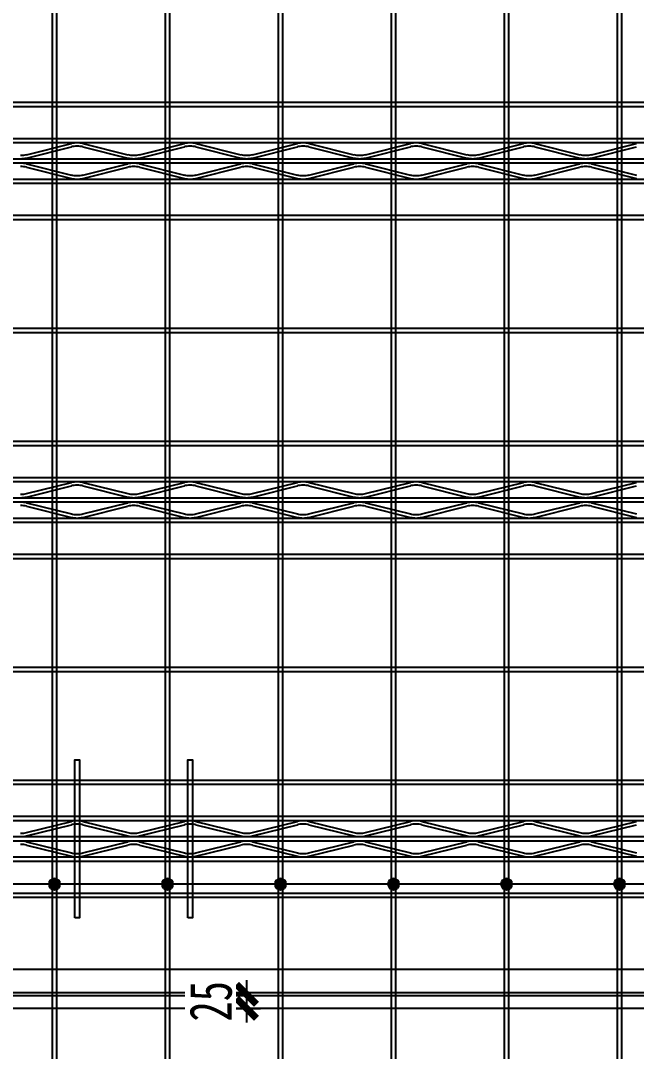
# Model space of a CAD drawing. Extents: x -524 to 129100, y -10500 to 1.
# Drawn here: x 95033 to 96122, y -9132 to -7307 of the extents above; entities that cross this region are included whole.
import ezdxf

# ---------------------------------------------------------------- set-up
doc = ezdxf.new("R2010")
doc.units = 0
doc.header["$LTSCALE"] = 250
doc.linetypes.add('BeePC_CENTER', pattern=[2, 1.25, -0.25, 0.25, -0.25])
doc.layers.get('0').update_dxf_attribs({"linetype": 'CONTINUOUS'})
doc.layers.get('Defpoints').update_dxf_attribs({"linetype": 'CONTINUOUS'})
for name, color, linetype in [('BeePC-CC', 171, 'CONTINUOUS'), ('BeePC-CCBZ', 110, 'CONTINUOUS'), ('BeePC-GJ-LEVEL', 141, 'CONTINUOUS'), ('BeePC-GJ-Truss', 185, 'CONTINUOUS'), ('BeePC-TONG-ZT', 50, 'CONTINUOUS')]:
    doc.layers.add(name, color=color, linetype=linetype)
doc.styles.add('BeePC_Dim', font='simfang.ttf', dxfattribs={"width": 0.7})
doc.dimstyles.new('BeePC_DIM_25_25', dxfattribs={"dimtxt": 75, "dimasz": 25, "dimexe": 25, "dimexo": 0, "dimgap": 25, "dimtad": 1, "dimdec": 0, "dimzin": 0, "dimdsep": 46, "dimtxsty": 'BeePC_Dim', "dimblk": 'ARCHTICK', "dimcen": 0, "dimdle": 25, "dimclrt": 7, "dimadec": 0, "dimazin": 0, "dimtfac": 1, "dimtdec": 0, "dimtix": 1, "dimtmove": 2, "dimatfit": 3, "dimfxl": 250, "dimfxlon": 1, "dimtfill": 1, "dimtolj": 1, "dimtzin": 0, "dimarcsym": 0})

# ---------------------------------------------------------------- blocks, each defined once
blk = doc.blocks.new('_ArchTick')
at = {"color": 0, "linetype": 'ByBlock', "const_width": 0.5}
blk.add_lwpolyline([(-0.707, -0.707), (0.707, 0.707)], dxfattribs=at)
blk = doc.blocks.new('*D170')
at = {"layer": 'BeePC-CCBZ', "color": 0, "lineweight": -2, "transparency": 16777216}
for p, q in [((91692.6, -9568), (91692.6, -9793)), ((99092.6, -9568), (99092.6, -9793)), ((91667.6, -9768), (99117.6, -9768))]:
    blk.add_line(p, q, dxfattribs=at)
at = {"layer": 'Defpoints', "color": 0, "transparency": 16777216}
for p in [(91692.6, -7355), (99092.6, -7593.5), (99092.6, -9768)]:
    blk.add_point(p, dxfattribs=at)
at = {"layer": 'BeePC-CCBZ', "color": 0, "lineweight": -2, "transparency": 16777216, "xscale": 25, "yscale": 25, "zscale": 25, "rotation": 180}
blk.add_blockref('_ArchTick', (91692.6, -9768), dxfattribs=at)
at = {"layer": 'BeePC-CCBZ', "color": 0, "lineweight": -2, "transparency": 16777216, "xscale": 25, "yscale": 25, "zscale": 25}
blk.add_blockref('_ArchTick', (99092.6, -9768), dxfattribs=at)
at = {"layer": 'BeePC-CCBZ', "color": 7, "linetype": 'BeePC_CENTER', "transparency": 16777216, "insert": (95392.6, -9705), "char_height": 75, "attachment_point": 5, "style": 'BeePC_Dim', "bg_fill": 3, "box_fill_scale": 1.1, "bg_fill_color": 256, "bg_fill_true_color": 13158600, "bg_fill_transparency": 0}
blk.add_mtext('\\A1;200x37=7400', dxfattribs=at)
blk = doc.blocks.new('*D174')
at = {"layer": 'BeePC-CCBZ', "color": 0, "lineweight": -2, "transparency": 16777216}
for p, q in [((99604.8, -6631), (99604.8, -9081)), ((99404.8, -6656), (99629.8, -6656)), ((99404.8, -9056), (99629.8, -9056))]:
    blk.add_line(p, q, dxfattribs=at)
at = {"layer": 'Defpoints', "color": 0, "transparency": 16777216}
for p in [(95382.6, -6656), (95382.6, -9056), (99604.8, -9056)]:
    blk.add_point(p, dxfattribs=at)
at = {"layer": 'BeePC-CCBZ', "color": 0, "lineweight": -2, "transparency": 16777216, "xscale": 25, "yscale": 25, "zscale": 25}
for p, rotation in [((99604.8, -6656), 90), ((99604.8, -9056), 270)]:
    blk.add_blockref('_ArchTick', p, dxfattribs=dict(at, rotation=rotation))
at = {"layer": 'BeePC-CCBZ', "color": 7, "linetype": 'BeePC_CENTER', "transparency": 16777216, "insert": (99541.9, -7856), "char_height": 75, "attachment_point": 5, "rotation": 90, "style": 'BeePC_Dim', "bg_fill": 3, "box_fill_scale": 1.1, "bg_fill_color": 256, "bg_fill_true_color": 13158600, "bg_fill_transparency": 0}
blk.add_mtext('\\A1;200x12=2400', dxfattribs=at)
blk = doc.blocks.new('*D175')
at = {"layer": 'BeePC-CCBZ', "color": 0, "lineweight": -2, "transparency": 16777216}
for p, q in [((99604.8, -9031), (99604.8, -9521)), ((99404.8, -9056), (99629.8, -9056)), ((99404.8, -9496), (99629.8, -9496))]:
    blk.add_line(p, q, dxfattribs=at)
at = {"layer": 'Defpoints', "color": 0, "transparency": 16777216}
for p in [(95382.6, -9056), (91892.6, -9496), (99604.8, -9496)]:
    blk.add_point(p, dxfattribs=at)
at = {"layer": 'BeePC-CCBZ', "color": 0, "lineweight": -2, "transparency": 16777216, "xscale": 25, "yscale": 25, "zscale": 25}
for p, rotation in [((99604.8, -9056), 90), ((99604.8, -9496), 270)]:
    blk.add_blockref('_ArchTick', p, dxfattribs=dict(at, rotation=rotation))
at = {"layer": 'BeePC-CCBZ', "color": 7, "linetype": 'BeePC_CENTER', "transparency": 16777216, "insert": (99541.9, -9276), "char_height": 75, "attachment_point": 5, "rotation": 90, "style": 'BeePC_Dim', "bg_fill": 3, "box_fill_scale": 1.1, "bg_fill_color": 256, "bg_fill_true_color": 13158600, "bg_fill_transparency": 0}
blk.add_mtext('\\A1;440', dxfattribs=at)
blk = doc.blocks.new('*D176')
at = {"layer": 'BeePC-CCBZ', "color": 0, "lineweight": -2, "transparency": 16777216}
for p, q in [((95432.3, -9006), (95432.3, -9081)), ((95432.3, -9031), (95407.3, -9031)), ((95382.6, -9056), (95457.3, -9056))]:
    blk.add_line(p, q, dxfattribs=at)
at = {"layer": 'Defpoints', "color": 0, "transparency": 16777216}
for p in [(95432.3, -9031), (95432.3, -9056)]:
    blk.add_point(p, dxfattribs=at)
at = {"layer": 'BeePC-CCBZ', "color": 0, "lineweight": -2, "transparency": 16777216, "xscale": 25, "yscale": 25, "zscale": 25}
for p, rotation in [((95432.3, -9031), 270), ((95432.3, -9056), 90)]:
    blk.add_blockref('_ArchTick', p, dxfattribs=dict(at, rotation=rotation))
at = {"layer": 'BeePC-CCBZ', "color": 7, "linetype": 'BeePC_CENTER', "transparency": 16777216, "insert": (95369.4, -9043.5), "char_height": 75, "attachment_point": 5, "rotation": 90, "style": 'BeePC_Dim', "bg_fill": 3, "box_fill_scale": 1.1, "bg_fill_color": 256, "bg_fill_true_color": 13158600, "bg_fill_transparency": 0}
blk.add_mtext('\\A1;25', dxfattribs=at)
at = {"layer": 'Defpoints', "color": 0, "transparency": 16777216}
blk.add_point((95382.6, -9056), dxfattribs=at)
blk = doc.blocks.new('BeePC_TagPoint')
h = blk.add_hatch(color=256)
edge = h.paths.add_edge_path(flags=0)
edge.add_arc((0, 0), 10, 0, 180)
edge.add_arc((0, 0), 10, 180, 360)
blk.add_lwpolyline([(10, 0, 1), (-10, 0, 1)], format="xyb", close=True)

msp = doc.modelspace()

# ---------------------------------------------------------------- linework, layer by layer
for points in [[(95128.6, -8896), (95128.6, -8616), (95136.6, -8616), (95136.6, -8896), (95128.6, -8896)], [(95328.6, -8896), (95328.6, -8616), (95336.6, -8616), (95336.6, -8896), (95328.6, -8896)]]:
    msp.add_lwpolyline(points)
at = {"layer": 'BeePC-GJ-LEVEL'}
for points in [[(95088.6, -6185), (95088.6, -9496), (95096.6, -9496), (95096.6, -6185)], [(95288.6, -6185), (95288.6, -9496), (95296.6, -9496), (95296.6, -6185)], [(95488.6, -6185), (95488.6, -9496), (95496.6, -9496), (95496.6, -6185)], [(95688.6, -6185), (95688.6, -9496), (95696.6, -9496), (95696.6, -6185)], [(95888.6, -6185), (95888.6, -9496), (95896.6, -9496), (95896.6, -6185)], [(96088.6, -6185), (96088.6, -9496), (96096.6, -9496), (96096.6, -6185)], [(91382.3, -7452), (99332.8, -7452), (99332.8, -7460), (91382.3, -7460), (91382.3, -7452)], [(91382.3, -7652), (99332.8, -7652), (99332.8, -7660), (91382.3, -7660), (91382.3, -7652)], [(91382.3, -7852), (99332.8, -7852), (99332.8, -7860), (91382.3, -7860), (91382.3, -7852)], [(91382.3, -8052), (99332.8, -8052), (99332.8, -8060), (91382.3, -8060), (91382.3, -8052)], [(91382.3, -8252), (99332.8, -8252), (99332.8, -8260), (91382.3, -8260), (91382.3, -8252)], [(91382.3, -8452), (99332.8, -8452), (99332.8, -8460), (91382.3, -8460), (91382.3, -8452)], [(91382.3, -8652), (99332.8, -8652), (99332.8, -8660), (91382.3, -8660), (91382.3, -8652)], [(91382.3, -8852), (99332.8, -8852), (99332.8, -8860), (91382.3, -8860), (91382.3, -8852)]]:
    msp.add_lwpolyline(points, dxfattribs=at)
msp.add_lwpolyline([(98720.6, -9027.8), (99015.6, -8978.2, -0.041652), (99018.6, -8978), (99177.9, -8978), (99177.9, -8984), (99018.6, -8984, 0.041652), (99016.6, -8984.1), (98721.6, -9033.7, -0.041652), (98718.6, -9034), (92146.1, -9034, -0.041652), (92143.1, -9033.7), (91848.1, -8984.1, 0.041652), (91846.1, -8984), (91587.3, -8984), (91587.3, -8978), (91846.1, -8978, -0.041652), (91849.1, -8978.2), (92144.1, -9027.8, 0.041652), (92146.1, -9028), (98718.6, -9028, 0.041652), (98720.6, -9027.8)], format="xyb", dxfattribs=at)
at = {"layer": 'BeePC-GJ-Truss'}
for points in [[(91632.6, -7516), (99132.6, -7516), (99132.6, -7524), (91632.6, -7524), (91632.6, -7516)], [(91632.6, -7552), (99132.6, -7552), (99132.6, -7560), (91632.6, -7560), (91632.6, -7552), (91636, -7551.8), (91639.2, -7551.5), (91642.8, -7550.8), (91722.4, -7531.1)], [(95042.8, -7544.8), (95122.4, -7525.1)], [(95042.8, -7550.8), (95122.4, -7531.1)], [(95142.8, -7525.1), (95222.4, -7544.8)], [(95142.8, -7531.1), (95222.4, -7550.8)], [(95242.8, -7544.8), (95322.4, -7525.1)], [(95242.8, -7550.8), (95322.4, -7531.1)], [(95342.8, -7525.1), (95422.4, -7544.8)], [(95342.8, -7531.1), (95422.4, -7550.8)], [(95442.8, -7544.8), (95522.4, -7525.1)], [(95442.8, -7550.8), (95522.4, -7531.1)], [(95542.8, -7525.1), (95622.4, -7544.8)], [(95542.8, -7531.1), (95622.4, -7550.8)], [(95642.8, -7544.8), (95722.4, -7525.1)], [(95642.8, -7550.8), (95722.4, -7531.1)], [(95742.8, -7525.1), (95822.4, -7544.8)], [(95742.8, -7531.1), (95822.4, -7550.8)], [(95842.8, -7544.8), (95922.4, -7525.1)], [(95842.8, -7550.8), (95922.4, -7531.1)], [(95942.8, -7525.1), (96022.4, -7544.8)], [(95942.8, -7531.1), (96022.4, -7550.8)], [(96042.8, -7544.8), (96122.4, -7525.1)], [(96042.8, -7550.8), (96122.4, -7531.1)], [(95042.8, -7561.1), (95122.4, -7580.8)], [(95042.8, -7567.1), (95122.4, -7586.8)], [(95142.8, -7580.8), (95222.4, -7561.1)], [(95142.8, -7586.8), (95222.4, -7567.1)], [(95242.8, -7561.1), (95322.4, -7580.8)], [(95242.8, -7567.1), (95322.4, -7586.8)], [(95342.8, -7580.8), (95422.4, -7561.1)], [(95342.8, -7586.8), (95422.4, -7567.1)], [(95442.8, -7561.1), (95522.4, -7580.8)], [(95442.8, -7567.1), (95522.4, -7586.8)], [(95542.8, -7580.8), (95622.4, -7561.1)], [(95542.8, -7586.8), (95622.4, -7567.1)], [(95642.8, -7561.1), (95722.4, -7580.8)], [(95642.8, -7567.1), (95722.4, -7586.8)], [(95742.8, -7580.8), (95822.4, -7561.1)], [(95742.8, -7586.8), (95822.4, -7567.1)], [(95842.8, -7561.1), (95922.4, -7580.8)], [(95842.8, -7567.1), (95922.4, -7586.8)], [(95942.8, -7580.8), (96022.4, -7561.1)], [(95942.8, -7586.8), (96022.4, -7567.1)], [(96042.8, -7561.1), (96122.4, -7580.8)], [(96042.8, -7567.1), (96122.4, -7586.8)], [(91632.6, -7588), (99132.6, -7588), (99132.6, -7596), (91632.6, -7596), (91632.6, -7588)], [(91632.6, -8116), (99132.6, -8116), (99132.6, -8124), (91632.6, -8124), (91632.6, -8116)], [(91632.6, -8152), (99132.6, -8152), (99132.6, -8160), (91632.6, -8160), (91632.6, -8152), (91636, -8151.8), (91639.2, -8151.5), (91642.8, -8150.8), (91722.4, -8131.1)], [(95042.8, -8144.8), (95122.4, -8125.1)], [(95042.8, -8150.8), (95122.4, -8131.1)], [(95142.8, -8125.1), (95222.4, -8144.8)], [(95142.8, -8131.1), (95222.4, -8150.8)], [(95242.8, -8144.8), (95322.4, -8125.1)], [(95242.8, -8150.8), (95322.4, -8131.1)], [(95342.8, -8125.1), (95422.4, -8144.8)], [(95342.8, -8131.1), (95422.4, -8150.8)], [(95442.8, -8144.8), (95522.4, -8125.1)], [(95442.8, -8150.8), (95522.4, -8131.1)], [(95542.8, -8125.1), (95622.4, -8144.8)], [(95542.8, -8131.1), (95622.4, -8150.8)], [(95642.8, -8144.8), (95722.4, -8125.1)], [(95642.8, -8150.8), (95722.4, -8131.1)], [(95742.8, -8125.1), (95822.4, -8144.8)], [(95742.8, -8131.1), (95822.4, -8150.8)], [(95842.8, -8144.8), (95922.4, -8125.1)], [(95842.8, -8150.8), (95922.4, -8131.1)], [(95942.8, -8125.1), (96022.4, -8144.8)], [(95942.8, -8131.1), (96022.4, -8150.8)], [(96042.8, -8144.8), (96122.4, -8125.1)], [(96042.8, -8150.8), (96122.4, -8131.1)], [(95042.8, -8161.1), (95122.4, -8180.8)], [(95042.8, -8167.1), (95122.4, -8186.8)], [(95142.8, -8180.8), (95222.4, -8161.1)], [(95142.8, -8186.8), (95222.4, -8167.1)], [(95242.8, -8161.1), (95322.4, -8180.8)], [(95242.8, -8167.1), (95322.4, -8186.8)], [(95342.8, -8180.8), (95422.4, -8161.1)], [(95342.8, -8186.8), (95422.4, -8167.1)], [(95442.8, -8161.1), (95522.4, -8180.8)], [(95442.8, -8167.1), (95522.4, -8186.8)], [(95542.8, -8180.8), (95622.4, -8161.1)], [(95542.8, -8186.8), (95622.4, -8167.1)], [(95642.8, -8161.1), (95722.4, -8180.8)], [(95642.8, -8167.1), (95722.4, -8186.8)], [(95742.8, -8180.8), (95822.4, -8161.1)], [(95742.8, -8186.8), (95822.4, -8167.1)], [(95842.8, -8161.1), (95922.4, -8180.8)], [(95842.8, -8167.1), (95922.4, -8186.8)], [(95942.8, -8180.8), (96022.4, -8161.1)], [(95942.8, -8186.8), (96022.4, -8167.1)], [(96042.8, -8161.1), (96122.4, -8180.8)], [(96042.8, -8167.1), (96122.4, -8186.8)], [(91632.6, -8188), (99132.6, -8188), (99132.6, -8196), (91632.6, -8196), (91632.6, -8188)], [(91632.6, -8716), (99132.6, -8716), (99132.6, -8724), (91632.6, -8724), (91632.6, -8716)], [(91632.6, -8752), (99132.6, -8752), (99132.6, -8760), (91632.6, -8760), (91632.6, -8752), (91636, -8751.8), (91639.2, -8751.5), (91642.8, -8750.8), (91722.4, -8731.1)], [(95042.8, -8744.8), (95122.4, -8725.1)], [(95042.8, -8750.8), (95122.4, -8731.1)], [(95142.8, -8725.1), (95222.4, -8744.8)], [(95142.8, -8731.1), (95222.4, -8750.8)], [(95242.8, -8744.8), (95322.4, -8725.1)], [(95242.8, -8750.8), (95322.4, -8731.1)], [(95342.8, -8725.1), (95422.4, -8744.8)], [(95342.8, -8731.1), (95422.4, -8750.8)], [(95442.8, -8744.8), (95522.4, -8725.1)], [(95442.8, -8750.8), (95522.4, -8731.1)], [(95542.8, -8725.1), (95622.4, -8744.8)], [(95542.8, -8731.1), (95622.4, -8750.8)], [(95642.8, -8744.8), (95722.4, -8725.1)], [(95642.8, -8750.8), (95722.4, -8731.1)], [(95742.8, -8725.1), (95822.4, -8744.8)], [(95742.8, -8731.1), (95822.4, -8750.8)], [(95842.8, -8744.8), (95922.4, -8725.1)], [(95842.8, -8750.8), (95922.4, -8731.1)], [(95942.8, -8725.1), (96022.4, -8744.8)], [(95942.8, -8731.1), (96022.4, -8750.8)], [(96042.8, -8744.8), (96122.4, -8725.1)], [(96042.8, -8750.8), (96122.4, -8731.1)], [(95042.8, -8761.1), (95122.4, -8780.8)], [(95042.8, -8767.1), (95122.4, -8786.8)], [(95142.8, -8780.8), (95222.4, -8761.1)], [(95142.8, -8786.8), (95222.4, -8767.1)], [(95242.8, -8761.1), (95322.4, -8780.8)], [(95242.8, -8767.1), (95322.4, -8786.8)], [(95342.8, -8780.8), (95422.4, -8761.1)], [(95342.8, -8786.8), (95422.4, -8767.1)], [(95442.8, -8761.1), (95522.4, -8780.8)], [(95442.8, -8767.1), (95522.4, -8786.8)], [(95542.8, -8780.8), (95622.4, -8761.1)], [(95542.8, -8786.8), (95622.4, -8767.1)], [(95642.8, -8761.1), (95722.4, -8780.8)], [(95642.8, -8767.1), (95722.4, -8786.8)], [(95742.8, -8780.8), (95822.4, -8761.1)], [(95742.8, -8786.8), (95822.4, -8767.1)], [(95842.8, -8761.1), (95922.4, -8780.8)], [(95842.8, -8767.1), (95922.4, -8786.8)], [(95942.8, -8780.8), (96022.4, -8761.1)], [(95942.8, -8786.8), (96022.4, -8767.1)], [(96042.8, -8761.1), (96122.4, -8780.8)], [(96042.8, -8767.1), (96122.4, -8786.8)], [(91632.6, -8788), (99132.6, -8788), (99132.6, -8796), (91632.6, -8796), (91632.6, -8788)]]:
    msp.add_lwpolyline(points, dxfattribs=at)
for centre, major_axis, start_param, end_param in [((95133.8, -7529.1), (18, 0), 1.635672, 2.256488), ((95131.4, -7533.4), (12, 0), 1.470144, 2.422017), ((95131.4, -7529.1), (18, 0), 0.885104, 1.50592), ((95133.8, -7533.4), (12, 0), 0.719576, 1.671449), ((95333.8, -7529.1), (18, 0), 1.635672, 2.256488), ((95331.4, -7533.4), (12, 0), 1.470144, 2.422017), ((95331.4, -7529.1), (18, 0), 0.885104, 1.50592), ((95333.8, -7533.4), (12, 0), 0.719576, 1.671449), ((95533.8, -7529.1), (18, 0), 1.635672, 2.256488), ((95531.4, -7533.4), (12, 0), 1.470144, 2.422017), ((95531.4, -7529.1), (18, 0), 0.885104, 1.50592), ((95533.8, -7533.4), (12, 0), 0.719576, 1.671449), ((95733.8, -7529.1), (18, 0), 1.635672, 2.256488), ((95731.4, -7533.4), (12, 0), 1.470144, 2.422017), ((95731.4, -7529.1), (18, 0), 0.885104, 1.50592), ((95733.8, -7533.4), (12, 0), 0.719576, 1.671449), ((95933.8, -7529.1), (18, 0), 1.635672, 2.256488), ((95931.4, -7533.4), (12, 0), 1.470144, 2.422017), ((95931.4, -7529.1), (18, 0), 0.885104, 1.50592), ((95933.8, -7533.4), (12, 0), 0.719576, 1.671449), ((95033.8, -7542.5), (12, 0), 4.611737, 5.563609), ((95031.4, -7546.8), (18, 0), 4.777265, 5.398081), ((95231.4, -7542.5), (12, 0), 3.861169, 4.813041), ((95233.8, -7546.8), (18, 0), 4.026697, 4.647513), ((95233.8, -7542.5), (12, 0), 4.611737, 5.563609), ((95231.4, -7546.8), (18, 0), 4.777265, 5.398081), ((95431.4, -7542.5), (12, 0), 3.861169, 4.813041), ((95433.8, -7546.8), (18, 0), 4.026697, 4.647513), ((95433.8, -7542.5), (12, 0), 4.611737, 5.563609), ((95431.4, -7546.8), (18, 0), 4.777265, 5.398081), ((95631.4, -7542.5), (12, 0), 3.861169, 4.813041), ((95633.8, -7546.8), (18, 0), 4.026697, 4.647513), ((95633.8, -7542.5), (12, 0), 4.611737, 5.563609), ((95631.4, -7546.8), (18, 0), 4.777265, 5.398081), ((95831.4, -7542.5), (12, 0), 3.861169, 4.813041), ((95833.8, -7546.8), (18, 0), 4.026697, 4.647513), ((95833.8, -7542.5), (12, 0), 4.611737, 5.563609), ((95831.4, -7546.8), (18, 0), 4.777265, 5.398081), ((96031.4, -7542.5), (12, 0), 3.861169, 4.813041), ((96033.8, -7546.8), (18, 0), 4.026697, 4.647513), ((96033.8, -7542.5), (12, 0), 4.611737, 5.563609), ((96031.4, -7546.8), (18, 0), 4.777265, 5.398081), ((95031.4, -7565.1), (18, 0), 0.885104, 1.50592), ((95033.8, -7569.4), (12, 0), 0.719576, 1.671449), ((95233.8, -7565.1), (18, 0), 1.635672, 2.256488), ((95231.4, -7569.4), (12, 0), 1.470144, 2.422017), ((95231.4, -7565.1), (18, 0), 0.885104, 1.50592), ((95233.8, -7569.4), (12, 0), 0.719576, 1.671449), ((95433.8, -7565.1), (18, 0), 1.635672, 2.256488), ((95431.4, -7569.4), (12, 0), 1.470144, 2.422017), ((95431.4, -7565.1), (18, 0), 0.885104, 1.50592), ((95433.8, -7569.4), (12, 0), 0.719576, 1.671449), ((95633.8, -7565.1), (18, 0), 1.635672, 2.256488), ((95631.4, -7569.4), (12, 0), 1.470144, 2.422017), ((95631.4, -7565.1), (18, 0), 0.885104, 1.50592), ((95633.8, -7569.4), (12, 0), 0.719576, 1.671449), ((95833.8, -7565.1), (18, 0), 1.635672, 2.256488), ((95831.4, -7569.4), (12, 0), 1.470144, 2.422017), ((95831.4, -7565.1), (18, 0), 0.885104, 1.50592), ((95833.8, -7569.4), (12, 0), 0.719576, 1.671449), ((96033.8, -7565.1), (18, 0), 1.635672, 2.256488), ((96031.4, -7569.4), (12, 0), 1.470144, 2.422017), ((96031.4, -7565.1), (18, 0), 0.885104, 1.50592), ((96033.8, -7569.4), (12, 0), 0.719576, 1.671449), ((95131.4, -7578.5), (12, 0), 3.861169, 4.813041), ((95133.8, -7582.8), (18, 0), 4.026697, 4.647513), ((95133.8, -7578.5), (12, 0), 4.611737, 5.563609), ((95131.4, -7582.8), (18, 0), 4.777265, 5.398081), ((95331.4, -7578.5), (12, 0), 3.861169, 4.813041), ((95333.8, -7582.8), (18, 0), 4.026697, 4.647513), ((95333.8, -7578.5), (12, 0), 4.611737, 5.563609), ((95331.4, -7582.8), (18, 0), 4.777265, 5.398081), ((95531.4, -7578.5), (12, 0), 3.861169, 4.813041), ((95533.8, -7582.8), (18, 0), 4.026697, 4.647513), ((95533.8, -7578.5), (12, 0), 4.611737, 5.563609), ((95531.4, -7582.8), (18, 0), 4.777265, 5.398081), ((95731.4, -7578.5), (12, 0), 3.861169, 4.813041), ((95733.8, -7582.8), (18, 0), 4.026697, 4.647513), ((95733.8, -7578.5), (12, 0), 4.611737, 5.563609), ((95731.4, -7582.8), (18, 0), 4.777265, 5.398081), ((95931.4, -7578.5), (12, 0), 3.861169, 4.813041), ((95933.8, -7582.8), (18, 0), 4.026697, 4.647513), ((95933.8, -7578.5), (12, 0), 4.611737, 5.563609), ((95931.4, -7582.8), (18, 0), 4.777265, 5.398081), ((95133.8, -8129.1), (18, 0), 1.635672, 2.256488), ((95131.4, -8133.4), (12, 0), 1.470144, 2.422017), ((95131.4, -8129.1), (18, 0), 0.885104, 1.50592), ((95133.8, -8133.4), (12, 0), 0.719576, 1.671449), ((95333.8, -8129.1), (18, 0), 1.635672, 2.256488), ((95331.4, -8133.4), (12, 0), 1.470144, 2.422017), ((95331.4, -8129.1), (18, 0), 0.885104, 1.50592), ((95333.8, -8133.4), (12, 0), 0.719576, 1.671449), ((95533.8, -8129.1), (18, 0), 1.635672, 2.256488), ((95531.4, -8133.4), (12, 0), 1.470144, 2.422017), ((95531.4, -8129.1), (18, 0), 0.885104, 1.50592), ((95533.8, -8133.4), (12, 0), 0.719576, 1.671449), ((95733.8, -8129.1), (18, 0), 1.635672, 2.256488), ((95731.4, -8133.4), (12, 0), 1.470144, 2.422017), ((95731.4, -8129.1), (18, 0), 0.885104, 1.50592), ((95733.8, -8133.4), (12, 0), 0.719576, 1.671449), ((95933.8, -8129.1), (18, 0), 1.635672, 2.256488), ((95931.4, -8133.4), (12, 0), 1.470144, 2.422017), ((95931.4, -8129.1), (18, 0), 0.885104, 1.50592), ((95933.8, -8133.4), (12, 0), 0.719576, 1.671449), ((95033.8, -8142.5), (12, 0), 4.611737, 5.563609), ((95031.4, -8146.8), (18, 0), 4.777265, 5.398081), ((95231.4, -8142.5), (12, 0), 3.861169, 4.813041), ((95233.8, -8146.8), (18, 0), 4.026697, 4.647513), ((95233.8, -8142.5), (12, 0), 4.611737, 5.563609), ((95231.4, -8146.8), (18, 0), 4.777265, 5.398081), ((95431.4, -8142.5), (12, 0), 3.861169, 4.813041), ((95433.8, -8146.8), (18, 0), 4.026697, 4.647513), ((95433.8, -8142.5), (12, 0), 4.611737, 5.563609), ((95431.4, -8146.8), (18, 0), 4.777265, 5.398081), ((95631.4, -8142.5), (12, 0), 3.861169, 4.813041), ((95633.8, -8146.8), (18, 0), 4.026697, 4.647513), ((95633.8, -8142.5), (12, 0), 4.611737, 5.563609), ((95631.4, -8146.8), (18, 0), 4.777265, 5.398081), ((95831.4, -8142.5), (12, 0), 3.861169, 4.813041), ((95833.8, -8146.8), (18, 0), 4.026697, 4.647513), ((95833.8, -8142.5), (12, 0), 4.611737, 5.563609), ((95831.4, -8146.8), (18, 0), 4.777265, 5.398081), ((96031.4, -8142.5), (12, 0), 3.861169, 4.813041), ((96033.8, -8146.8), (18, 0), 4.026697, 4.647513), ((96033.8, -8142.5), (12, 0), 4.611737, 5.563609), ((96031.4, -8146.8), (18, 0), 4.777265, 5.398081), ((95031.4, -8165.1), (18, 0), 0.885104, 1.50592), ((95033.8, -8169.4), (12, 0), 0.719576, 1.671449), ((95233.8, -8165.1), (18, 0), 1.635672, 2.256488), ((95231.4, -8169.4), (12, 0), 1.470144, 2.422017), ((95231.4, -8165.1), (18, 0), 0.885104, 1.50592), ((95233.8, -8169.4), (12, 0), 0.719576, 1.671449), ((95433.8, -8165.1), (18, 0), 1.635672, 2.256488), ((95431.4, -8169.4), (12, 0), 1.470144, 2.422017), ((95431.4, -8165.1), (18, 0), 0.885104, 1.50592), ((95433.8, -8169.4), (12, 0), 0.719576, 1.671449), ((95633.8, -8165.1), (18, 0), 1.635672, 2.256488), ((95631.4, -8169.4), (12, 0), 1.470144, 2.422017), ((95631.4, -8165.1), (18, 0), 0.885104, 1.50592), ((95633.8, -8169.4), (12, 0), 0.719576, 1.671449), ((95833.8, -8165.1), (18, 0), 1.635672, 2.256488), ((95831.4, -8169.4), (12, 0), 1.470144, 2.422017), ((95831.4, -8165.1), (18, 0), 0.885104, 1.50592), ((95833.8, -8169.4), (12, 0), 0.719576, 1.671449), ((96033.8, -8165.1), (18, 0), 1.635672, 2.256488), ((96031.4, -8169.4), (12, 0), 1.470144, 2.422017), ((96031.4, -8165.1), (18, 0), 0.885104, 1.50592), ((96033.8, -8169.4), (12, 0), 0.719576, 1.671449), ((95131.4, -8178.5), (12, 0), 3.861169, 4.813041), ((95133.8, -8182.8), (18, 0), 4.026697, 4.647513), ((95133.8, -8178.5), (12, 0), 4.611737, 5.563609), ((95131.4, -8182.8), (18, 0), 4.777265, 5.398081), ((95331.4, -8178.5), (12, 0), 3.861169, 4.813041), ((95333.8, -8182.8), (18, 0), 4.026697, 4.647513), ((95333.8, -8178.5), (12, 0), 4.611737, 5.563609), ((95331.4, -8182.8), (18, 0), 4.777265, 5.398081), ((95531.4, -8178.5), (12, 0), 3.861169, 4.813041), ((95533.8, -8182.8), (18, 0), 4.026697, 4.647513), ((95533.8, -8178.5), (12, 0), 4.611737, 5.563609), ((95531.4, -8182.8), (18, 0), 4.777265, 5.398081), ((95731.4, -8178.5), (12, 0), 3.861169, 4.813041), ((95733.8, -8182.8), (18, 0), 4.026697, 4.647513), ((95733.8, -8178.5), (12, 0), 4.611737, 5.563609), ((95731.4, -8182.8), (18, 0), 4.777265, 5.398081), ((95931.4, -8178.5), (12, 0), 3.861169, 4.813041), ((95933.8, -8182.8), (18, 0), 4.026697, 4.647513), ((95933.8, -8178.5), (12, 0), 4.611737, 5.563609), ((95931.4, -8182.8), (18, 0), 4.777265, 5.398081), ((95133.8, -8729.1), (18, 0), 1.635672, 2.256488), ((95131.4, -8733.4), (12, 0), 1.470144, 2.422017), ((95131.4, -8729.1), (18, 0), 0.885104, 1.50592), ((95133.8, -8733.4), (12, 0), 0.719576, 1.671449), ((95333.8, -8729.1), (18, 0), 1.635672, 2.256488), ((95331.4, -8733.4), (12, 0), 1.470144, 2.422017), ((95331.4, -8729.1), (18, 0), 0.885104, 1.50592), ((95333.8, -8733.4), (12, 0), 0.719576, 1.671449), ((95533.8, -8729.1), (18, 0), 1.635672, 2.256488), ((95531.4, -8733.4), (12, 0), 1.470144, 2.422017), ((95531.4, -8729.1), (18, 0), 0.885104, 1.50592), ((95533.8, -8733.4), (12, 0), 0.719576, 1.671449), ((95733.8, -8729.1), (18, 0), 1.635672, 2.256488), ((95731.4, -8733.4), (12, 0), 1.470144, 2.422017), ((95731.4, -8729.1), (18, 0), 0.885104, 1.50592), ((95733.8, -8733.4), (12, 0), 0.719576, 1.671449), ((95933.8, -8729.1), (18, 0), 1.635672, 2.256488), ((95931.4, -8733.4), (12, 0), 1.470144, 2.422017), ((95931.4, -8729.1), (18, 0), 0.885104, 1.50592), ((95933.8, -8733.4), (12, 0), 0.719576, 1.671449), ((95033.8, -8742.5), (12, 0), 4.611737, 5.563609), ((95031.4, -8746.8), (18, 0), 4.777265, 5.398081), ((95231.4, -8742.5), (12, 0), 3.861169, 4.813041), ((95233.8, -8746.8), (18, 0), 4.026697, 4.647513), ((95233.8, -8742.5), (12, 0), 4.611737, 5.563609), ((95231.4, -8746.8), (18, 0), 4.777265, 5.398081), ((95431.4, -8742.5), (12, 0), 3.861169, 4.813041), ((95433.8, -8746.8), (18, 0), 4.026697, 4.647513), ((95433.8, -8742.5), (12, 0), 4.611737, 5.563609), ((95431.4, -8746.8), (18, 0), 4.777265, 5.398081), ((95631.4, -8742.5), (12, 0), 3.861169, 4.813041), ((95633.8, -8746.8), (18, 0), 4.026697, 4.647513), ((95633.8, -8742.5), (12, 0), 4.611737, 5.563609), ((95631.4, -8746.8), (18, 0), 4.777265, 5.398081), ((95831.4, -8742.5), (12, 0), 3.861169, 4.813041), ((95833.8, -8746.8), (18, 0), 4.026697, 4.647513), ((95833.8, -8742.5), (12, 0), 4.611737, 5.563609), ((95831.4, -8746.8), (18, 0), 4.777265, 5.398081), ((96031.4, -8742.5), (12, 0), 3.861169, 4.813041), ((96033.8, -8746.8), (18, 0), 4.026697, 4.647513), ((96033.8, -8742.5), (12, 0), 4.611737, 5.563609), ((96031.4, -8746.8), (18, 0), 4.777265, 5.398081), ((95031.4, -8765.1), (18, 0), 0.885104, 1.50592), ((95033.8, -8769.4), (12, 0), 0.719576, 1.671449), ((95233.8, -8765.1), (18, 0), 1.635672, 2.256488), ((95231.4, -8769.4), (12, 0), 1.470144, 2.422017), ((95231.4, -8765.1), (18, 0), 0.885104, 1.50592), ((95233.8, -8769.4), (12, 0), 0.719576, 1.671449), ((95433.8, -8765.1), (18, 0), 1.635672, 2.256488), ((95431.4, -8769.4), (12, 0), 1.470144, 2.422017), ((95431.4, -8765.1), (18, 0), 0.885104, 1.50592), ((95433.8, -8769.4), (12, 0), 0.719576, 1.671449), ((95633.8, -8765.1), (18, 0), 1.635672, 2.256488), ((95631.4, -8769.4), (12, 0), 1.470144, 2.422017), ((95631.4, -8765.1), (18, 0), 0.885104, 1.50592), ((95633.8, -8769.4), (12, 0), 0.719576, 1.671449), ((95833.8, -8765.1), (18, 0), 1.635672, 2.256488), ((95831.4, -8769.4), (12, 0), 1.470144, 2.422017), ((95831.4, -8765.1), (18, 0), 0.885104, 1.50592), ((95833.8, -8769.4), (12, 0), 0.719576, 1.671449), ((96033.8, -8765.1), (18, 0), 1.635672, 2.256488), ((96031.4, -8769.4), (12, 0), 1.470144, 2.422017), ((96031.4, -8765.1), (18, 0), 0.885104, 1.50592), ((96033.8, -8769.4), (12, 0), 0.719576, 1.671449), ((95131.4, -8778.5), (12, 0), 3.861169, 4.813041), ((95133.8, -8782.8), (18, 0), 4.026697, 4.647513), ((95133.8, -8778.5), (12, 0), 4.611737, 5.563609), ((95131.4, -8782.8), (18, 0), 4.777265, 5.398081), ((95331.4, -8778.5), (12, 0), 3.861169, 4.813041), ((95333.8, -8782.8), (18, 0), 4.026697, 4.647513), ((95333.8, -8778.5), (12, 0), 4.611737, 5.563609), ((95331.4, -8782.8), (18, 0), 4.777265, 5.398081), ((95531.4, -8778.5), (12, 0), 3.861169, 4.813041), ((95533.8, -8782.8), (18, 0), 4.026697, 4.647513), ((95533.8, -8778.5), (12, 0), 4.611737, 5.563609), ((95531.4, -8782.8), (18, 0), 4.777265, 5.398081), ((95731.4, -8778.5), (12, 0), 3.861169, 4.813041), ((95733.8, -8782.8), (18, 0), 4.026697, 4.647513), ((95733.8, -8778.5), (12, 0), 4.611737, 5.563609), ((95731.4, -8782.8), (18, 0), 4.777265, 5.398081), ((95931.4, -8778.5), (12, 0), 3.861169, 4.813041), ((95933.8, -8782.8), (18, 0), 4.026697, 4.647513), ((95933.8, -8778.5), (12, 0), 4.611737, 5.563609), ((95931.4, -8782.8), (18, 0), 4.777265, 5.398081)]:
    msp.add_ellipse(centre, major_axis=major_axis, ratio=0.288551, start_param=start_param, end_param=end_param, dxfattribs=at)
at = {"layer": 'BeePC-TONG-ZT'}
msp.add_lwpolyline([(91822.3, -9006), (91572.3, -9006), (91572.3, -6656), (99192.8, -6656), (99192.8, -9006), (99042.3, -9006), (99042.3, -9056), (91822.3, -9056), (91822.3, -9006)], dxfattribs=at)

# ---------------------------------------------------------------- next in the draw order: dimensions: what is measured, and where the dimension line sits
at = {"layer": 'BeePC-CCBZ'}
dim = msp.add_linear_dim(base=(99092.6, -9768), p1=(91692.6, -7355), p2=(99092.6, -7593.5), angle=0, text='200x37=7400', dimstyle='BeePC_DIM_25_25', override={"dimfxl": 200}, dxfattribs=at)
dim.commit()
dim.dimension.update_dxf_attribs({"geometry": '*D170', "text_midpoint": (95392.6, -9705)})

# ---------------------------------------------------------------- next in the draw order: linework, layer by layer
at = {"layer": 'BeePC-CC'}
for p, q in [((95092.6, -8836), (94892.6, -8836)), ((95292.6, -8836), (95092.6, -8836))]:
    msp.add_line(p, q, dxfattribs=at)

# ---------------------------------------------------------------- next in the draw order: block references
for p in [(95092.6, -8836), (95292.6, -8836)]:
    msp.add_blockref('BeePC_TagPoint', p, dxfattribs=at)

# ---------------------------------------------------------------- next in the draw order: dimensions: what is measured, and where the dimension line sits
at = {"layer": 'BeePC-CCBZ'}
dim = msp.add_linear_dim(base=(99604.8, -9056), p1=(95382.6, -6656), p2=(95382.6, -9056), angle=90, text='200x12=2400', dimstyle='BeePC_DIM_25_25', override={"dimfxl": 200}, dxfattribs=at)
dim.commit()
dim.dimension.update_dxf_attribs({"geometry": '*D174', "text_midpoint": (99541.9, -7856)})

# ---------------------------------------------------------------- next in the draw order: linework, layer by layer
at = {"layer": 'BeePC-CC'}
for p, q in [((95492.6, -8836), (95292.6, -8836)), ((95692.6, -8836), (95492.6, -8836)), ((95892.6, -8836), (95692.6, -8836)), ((96092.6, -8836), (95892.6, -8836)), ((96292.6, -8836), (96092.6, -8836))]:
    msp.add_line(p, q, dxfattribs=at)

# ---------------------------------------------------------------- next in the draw order: block references
for p in [(95492.6, -8836), (95692.6, -8836), (95892.6, -8836), (96092.6, -8836)]:
    msp.add_blockref('BeePC_TagPoint', p, dxfattribs=at)

# ---------------------------------------------------------------- next in the draw order: dimensions: what is measured, and where the dimension line sits
at = {"layer": 'BeePC-CCBZ'}
dim = msp.add_linear_dim(base=(99604.8, -9496), p1=(95382.6, -9056), p2=(91892.6, -9496), angle=90, dimstyle='BeePC_DIM_25_25', override={"dimfxl": 200}, dxfattribs=at)
dim.commit()
dim.dimension.update_dxf_attribs({"geometry": '*D175', "text_midpoint": (99541.9, -9276)})

# ---------------------------------------------------------------- next in the draw order: dimensions: what is measured, and where the dimension line sits
dim = msp.add_linear_dim(base=(95432.3, -9056), p1=(95432.3, -9031), p2=(95382.6, -9056), angle=90, dimstyle='BeePC_DIM_25_25', override={"dimfxl": 50}, dxfattribs=at)
dim.commit()
dim.dimension.update_dxf_attribs({"geometry": '*D176', "text_midpoint": (95369.4, -9043.5)})

# ---------------------------------------------------------------- next in the draw order: linework, layer by layer
at = {"layer": 'BeePC-CC'}
msp.add_line((99167.8, -8987), (91597.3, -8987), dxfattribs=at)

doc.saveas('drawing.dxf')
